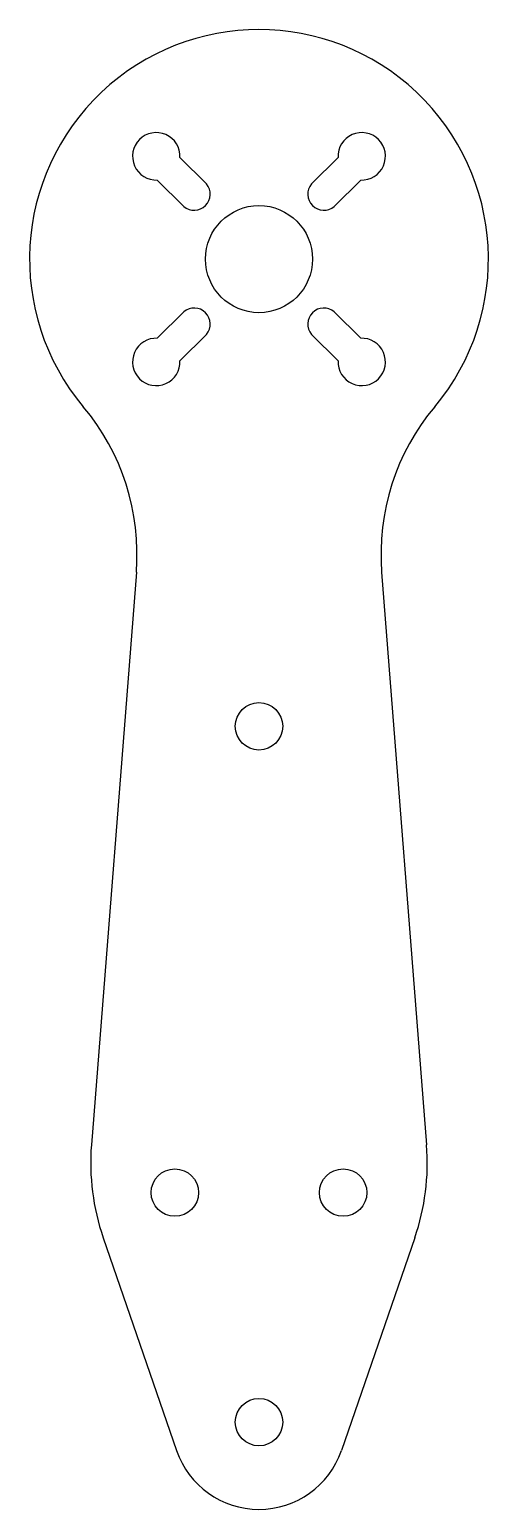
# Model space of a CAD drawing. Header units: inches. Extents: x 593.2 to 623.2, y 317.3 to 414.
import ezdxf

# ---------------------------------------------------------------- set-up
doc = ezdxf.new("R2010")
doc.units = ezdxf.units.IN
doc.header["$MEASUREMENT"] = 0
doc.linetypes.add('Continuous2', pattern=[0])
doc.layers.add('Modified Arms', color=1, linetype='Continuous')

msp = doc.modelspace()

# ---------------------------------------------------------------- linework, layer by layer
at = {"layer": 'Modified Arms', "color": 5, "linetype": 'Continuous2', "lineweight": -3, "true_color": 0x0000ff}
for p, q in [((604.749, 403.903), (603.018, 405.634)), ((611.625, 403.903), (613.356, 405.634)), ((603.27, 402.424), (601.539, 404.155)), ((613.104, 402.424), (614.835, 404.155)), ((603.27, 395.548), (601.539, 393.817)), ((613.104, 395.548), (614.835, 393.817)), ((604.749, 394.069), (603.018, 392.338)), ((611.625, 394.069), (613.356, 392.338))]:
    msp.add_line(p, q, dxfattribs=at)
at = {"layer": 'Modified Arms', "color": 1, "linetype": 'Continuous2', "lineweight": -3, "true_color": 0xff0000}
for p, q in [((600.167, 378.519), (597.228, 341.098)), ((616.207, 378.519), (619.146, 341.098)), ((598.001, 335.035), (602.794, 321.127)), ((618.374, 335.035), (613.58, 321.127))]:
    msp.add_line(p, q, dxfattribs=at)
at = {"layer": 'Modified Arms', "color": 5, "linetype": 'Continuous2', "lineweight": -3, "true_color": 0x0000ff}
for centre, radius in [((608.187, 398.986), 3.5), ((608.187, 368.456), 1.55), ((602.687, 337.986), 1.55), ((613.687, 337.986), 1.55), ((608.187, 322.986), 1.55)]:
    msp.add_circle(centre, radius, dxfattribs=at)
at = {"layer": 'Modified Arms', "color": 1, "linetype": 'Continuous2', "lineweight": -3, "true_color": 0xff0000}
for centre, radius, start, end in [((608.187, 398.986), 15, 319.97837, 220.02163), ((585.213, 379.694), 15, 355.50909, 40.02163), ((631.161, 379.694), 15, 139.97837, 184.49091), ((612.182, 339.923), 15, 175.50909, 199.01838), ((604.192, 339.923), 15, 340.98162, 4.49091), ((608.187, 322.986), 5.704, 199.01839, 340.98162)]:
    msp.add_arc(centre, radius, start, end, dxfattribs=at)
at = {"layer": 'Modified Arms', "color": 5, "linetype": 'Continuous2', "lineweight": -3, "true_color": 0x0000ff}
for centre, radius, start, end in [((601.47, 405.704), 1.55, 357.44026, 272.55974), ((614.905, 405.704), 1.55, 267.44026, 182.55974), ((603.944, 403.229), 1.05, 230.0198, 39.9802), ((612.43, 403.229), 1.05, 140.0198, 309.9802), ((603.944, 394.743), 1.05, 320.0198, 129.9802), ((612.43, 394.743), 1.05, 50.0198, 219.9802), ((601.47, 392.269), 1.55, 87.44026, 2.55974), ((614.905, 392.269), 1.55, 177.44026, 92.55974)]:
    msp.add_arc(centre, radius, start, end, dxfattribs=at)

doc.saveas('drawing.dxf')
